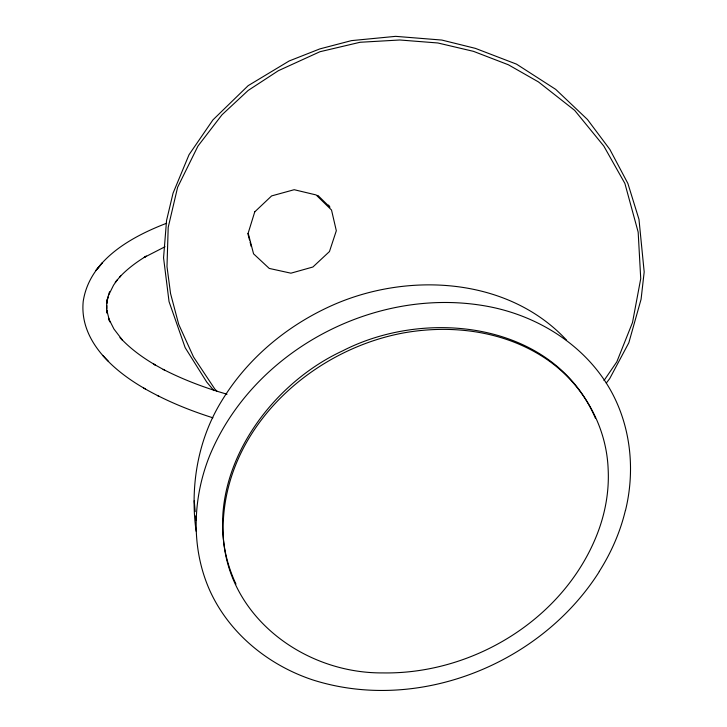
<?xml version="1.0" encoding="UTF-8"?>
<svg xmlns="http://www.w3.org/2000/svg" width="727" height="727" viewBox="0 0 727 727"><rect width="100%" height="100%" fill="white"/><g stroke="black" fill="none" stroke-linecap="round" stroke-linejoin="round"><path stroke-width="1.09" d="M599.375 571.486C540.897 664.024 418.516 713.369 313.083 680.018C268.726 665.387 229.514 633.78 209.958 590.86C190.738 548.131 192.473 498.277 209.83 455.256C253.787 349.569 376.668 285.202 488.671 306.567C538.48 316.091 585.426 345.507 610.598 390.254C630.936 426.567 635.325 470.405 625.456 510.581M196.117 531.283C189.929 486.299 197.799 439.453 221.889 400.604C248.125 357.475 288.737 324.178 334.883 304.195C410.028 271.853 508.473 277.669 566.56 340.136M107.16 299.906L107.978 296.989L106.787 303.395L106.914 300.324L106.56 308.757L106.633 305.34L107.078 313.164L106.796 310.275L109.777 321.87L108.432 318.117L113.939 329.013L122.381 340.027L120.046 337.592C130.224 348.615 142.474 357.502 155.387 365.045L153.67 364.1L164.784 370.27M107.178 299.869L109.532 291.736M108.432 295.525L113.557 285.175L117.147 280.086L115.248 282.349L120.737 275.878L119.428 277.323C127.243 268.908 136.549 262.047 146.336 256.104L144.246 257.394L165.047 246.735M604.001 380.539L616.805 361.864L632.499 322.534L640.732 278.659L638.17 232.122L624.893 183.458L603.819 146.063L574.675 110.368L538.416 81.897L508.355 64.767L473.468 51.344L437.854 42.975L399.786 39.994L360.11 42.266L319.925 51.735L278.359 70.71L248.171 90.439L222.008 114.775L197.962 146.054L177.615 187.293L168.201 227.351L166.992 266.591L170.554 293.554L178.706 324.36L193.5 356.948L214.81 389.027L217.182 391.453M606.282 383.084L609.689 378.64L628.828 342.771L641.078 299.27L644.186 271.953L638.978 219.336L627.874 183.449L609.835 149.408L587.452 119.492L555.692 89.357L516.515 64.14L475.431 48.382L441.816 40.058L395.661 36.35L351.468 40.621L319.862 48.9L289.173 60.968L248.152 85.668L212.938 119.9L189.038 154.706L173.044 193.209L166.556 220.463L163.557 257.785L169.046 301.614L185.158 347.651L206.777 382.138L213.92 390.59M166.637 223.244C130.996 236.911 89.521 259.966 83.214 301.369C79.216 341.181 114.075 371.243 145.4 388.99M227.015 394.216C205.023 387.891 183.495 379.803 163.13 369.343M212.911 417.807C188.911 410.219 165.474 400.595 143.628 388.027M157.341 395.479L159.031 396.397M317.853 195.372L329.958 207.24M102.716 355.385L108.596 361.501M328.531 205.069L329.649 206.822M595.468 418.334C554.619 322.415 427.103 307.321 342.635 350.859C258.939 389.581 193.255 493.315 235.975 584.117M247.816 233.476L249.515 239.992M250.079 242.164L251.215 246.508M194.236 500.749L195.181 511.626M195.563 515.97L195.936 520.323M625.347 510.572A216.401 179.369 -26.5 0 1 599.266 571.44M223.489 517.997C216.382 607.563 298.115 673.656 382.956 672.911C472.586 674.411 562.862 619.749 596.613 535.581A192.491 159.758 -26 0 0 608.135 468.842C606.282 422.95 580.182 379.748 541.215 355.721C500.576 330.421 450.404 324.642 403.839 332.875C313.982 349.351 229.823 423.432 223.489 517.997M254.75 211.866L248.171 233.131L253.559 253.823L269.244 268.427L290.927 273.188L312.892 267.009L329.467 251.542L336.319 230.741L331.521 210.03L316.136 194.945L294.181 189.711L271.625 195.908L254.75 211.866M100.29 265.282L95.982 270.435L102.525 262.647L100.29 265.282"/></g></svg>
